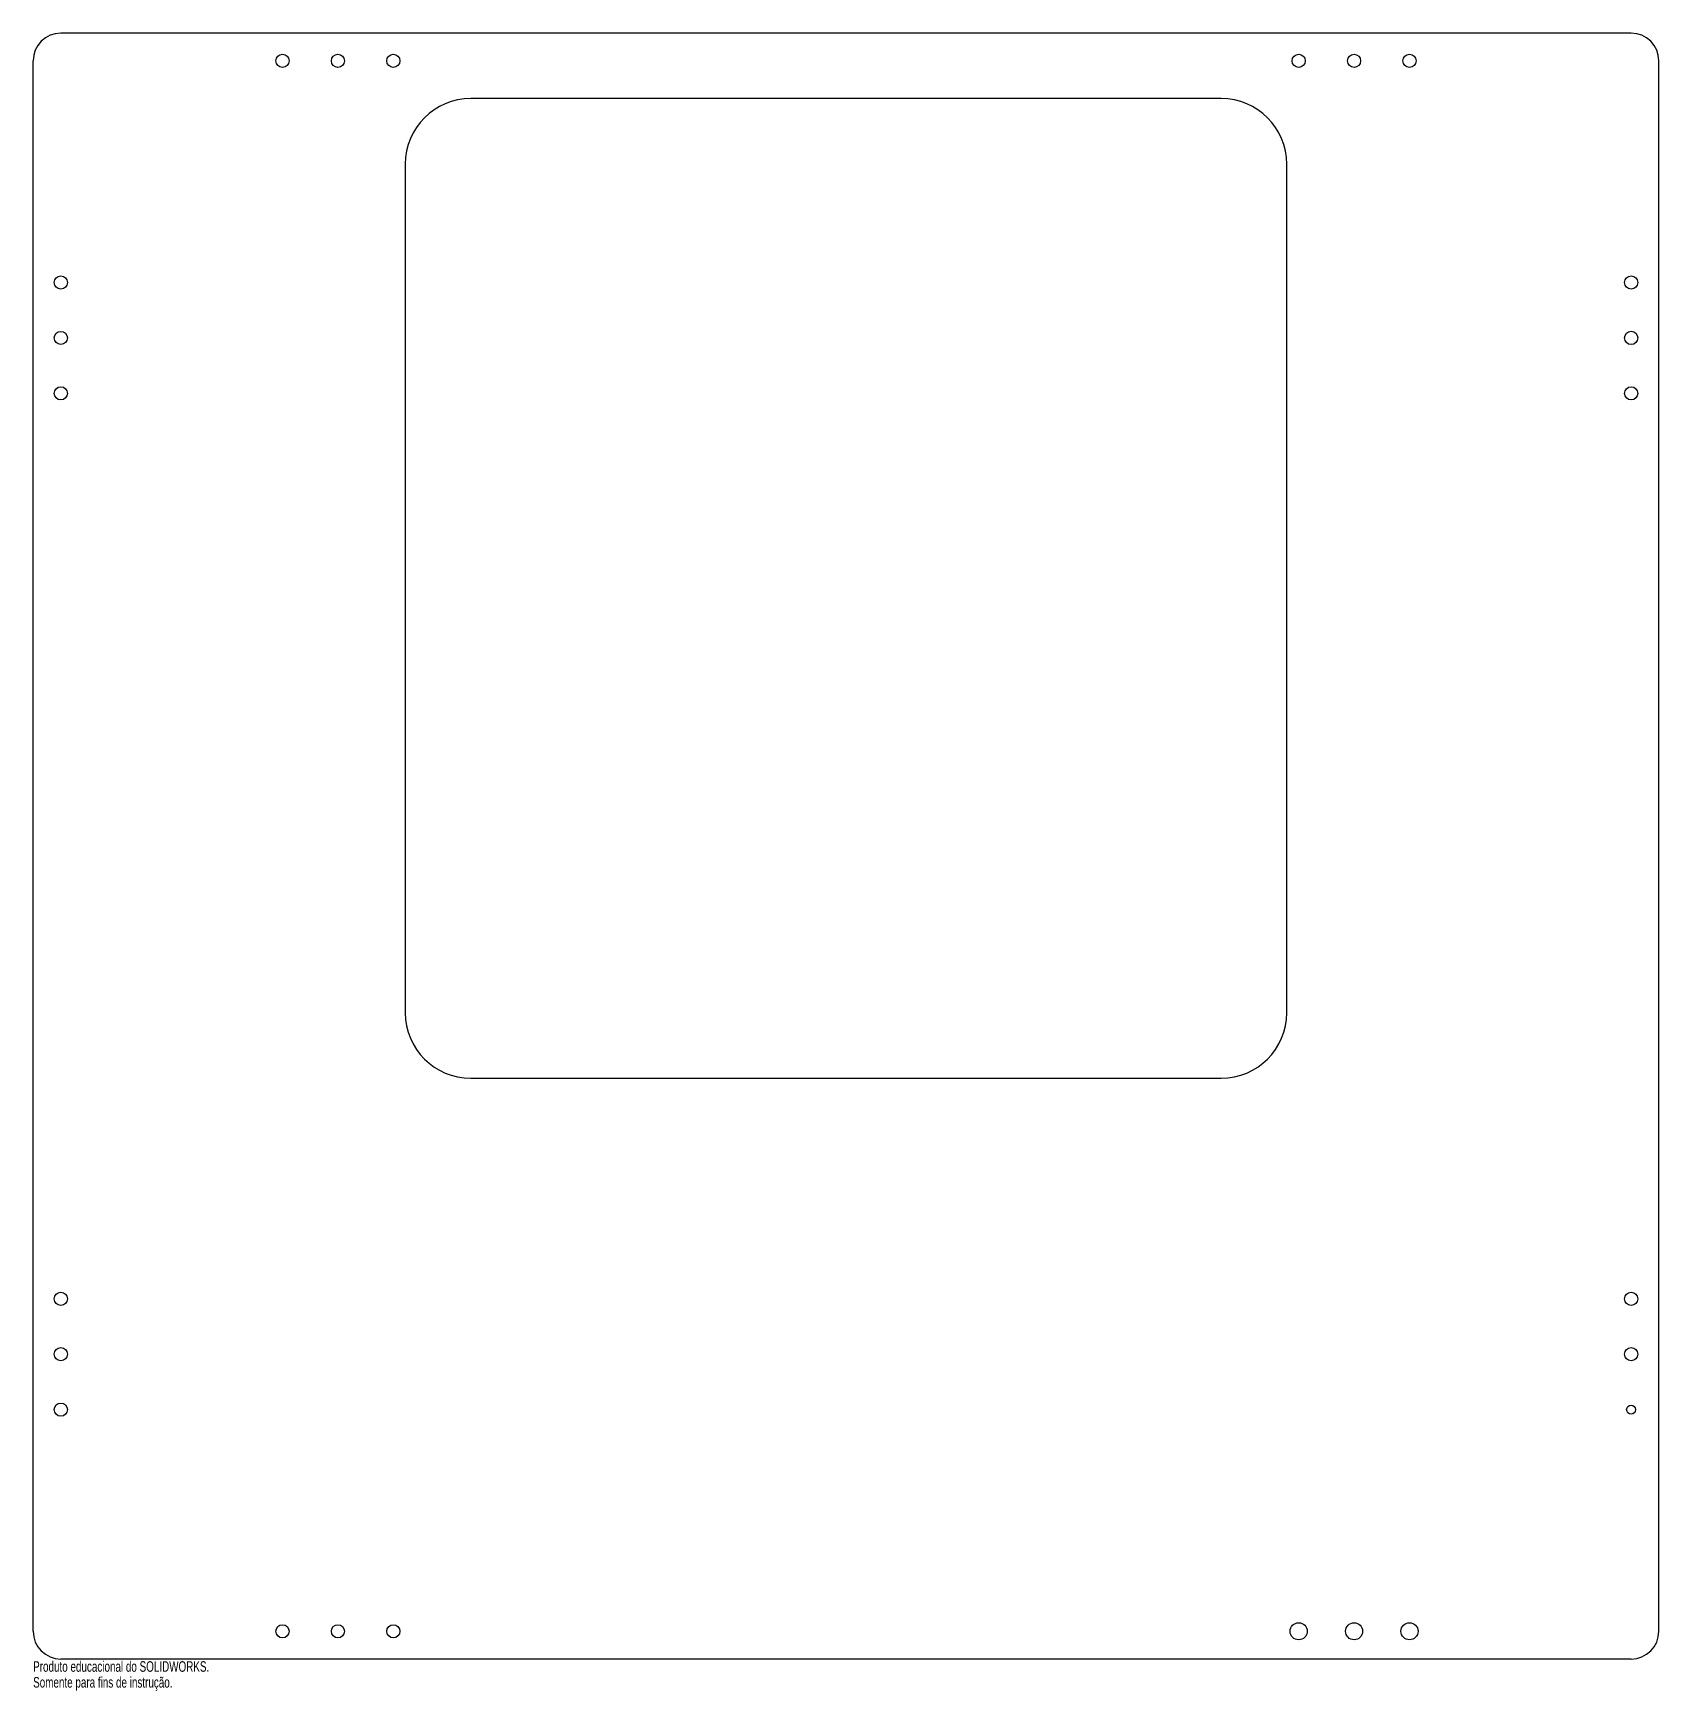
# Model space of a CAD drawing. Header units: millimetres. Extents: x 1294 to 2040, y -1437 to -677.
import ezdxf

# ---------------------------------------------------------------- set-up
doc = ezdxf.new("R2010")
doc.units = ezdxf.units.MM
doc.styles.add('SLDTEXTSTYLE0', font='TXT', dxfattribs={"width": 0.7})

msp = doc.modelspace()

# ---------------------------------------------------------------- linework, layer by layer
at = {"color": 7, "linetype": 'Continuous', "lineweight": 25}
for p, q in [((2026.94, -677.17), (1307.14, -677.17)), ((1294.44, -1409.67), (1294.44, -689.87)), ((2039.64, -1409.67), (2039.64, -689.87)), ((1839.04, -707.17), (1495.04, -707.17)), ((1465.04, -737.17), (1465.04, -1126.17)), ((1869.04, -1126.17), (1869.04, -737.17)), ((1495.04, -1156.17), (1839.04, -1156.17)), ((2026.94, -1422.37), (1307.14, -1422.37))]:
    msp.add_line(p, q, dxfattribs=at)
for centre, radius in [((1408.74, -689.87), 3.01), ((1434.14, -689.87), 3.01), ((1459.54, -689.87), 3.01), ((1874.54, -689.87), 3.01), ((1899.94, -689.87), 3.01), ((1925.34, -689.87), 3.01), ((1307.14, -791.47), 3.01), ((2026.94, -791.47), 3.01), ((1307.14, -816.87), 3.01), ((2026.94, -816.87), 3.04), ((1307.14, -842.27), 3.01), ((2026.94, -842.27), 3.01), ((1307.14, -1257.27), 3.01), ((2026.94, -1257.27), 3.01), ((1307.14, -1282.67), 3.01), ((2026.94, -1282.67), 3.01), ((1307.14, -1308.07), 3.01), ((2026.94, -1308.07), 2.06), ((1408.74, -1409.67), 3.01), ((1434.14, -1409.67), 3.01), ((1459.54, -1409.67), 3.01), ((1874.54, -1409.67), 3.91), ((1899.94, -1409.67), 3.91), ((1925.34, -1409.67), 3.91)]:
    msp.add_circle(centre, radius, dxfattribs=at)
for centre, radius, start, end in [((1307.14, -689.87), 12.7, 90, 180), ((2026.94, -689.87), 12.7, 0, 90), ((1495.04, -737.17), 30, 90, 180), ((1839.04, -737.17), 30, 0, 90), ((1495.04, -1126.17), 30, 180, 270), ((1839.04, -1126.17), 30, 270, 0), ((1307.14, -1409.67), 12.7, 180, 270), ((2026.94, -1409.67), 12.7, 270, 0)]:
    msp.add_arc(centre, radius, start, end, dxfattribs=at)

# ---------------------------------------------------------------- texts
at = {"color": 7, "linetype": 'Continuous', "char_height": 4.8336, "attachment_point": 1, "style": 'SLDTEXTSTYLE0'}
for s, insert in [('Produto educacional do SOLIDWORKS.', (1294.44, -1423.39)), ('Somente para fins de instrução.', (1294.44, -1430.64))]:
    msp.add_mtext(s, dxfattribs=dict(at, insert=insert))

doc.saveas('drawing.dxf')
